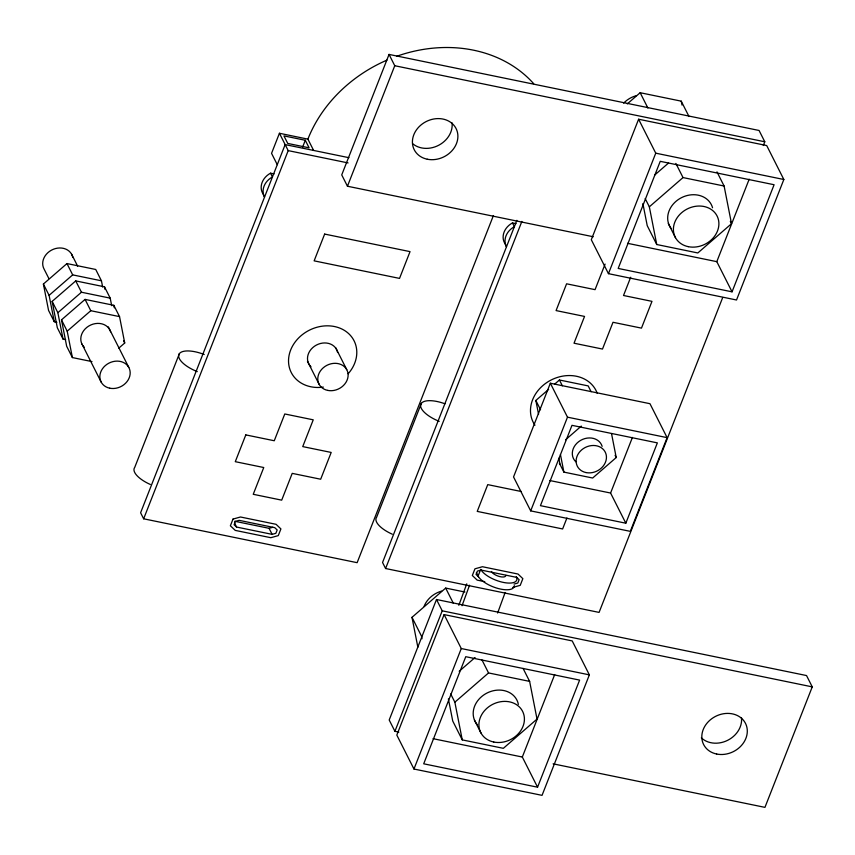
<?xml version="1.0" encoding="UTF-8"?>
<svg xmlns="http://www.w3.org/2000/svg" width="855" height="855" viewBox="0 0 855 855"><rect width="100%" height="100%" fill="white"/><g stroke="black" fill="none" stroke-linecap="round" stroke-linejoin="round"><path stroke-width="1.28" d="M466.755 583.858L458.825 605.297M462.042 605.714L469.545 585.215M497.621 613.035L505.123 592.536M179.4 353.607L134.727 467.407A23.459 9.223 21.4 0 0 150.352 484.475M313.614 150.437L307.896 139.13L279.435 133.273L271.548 153.355L277.266 164.673M493.41 215.578L357.134 562.676L143.651 518.803L288.199 150.619L279.435 133.273M302.67 146.975L305.299 140.273L283.935 135.892L287.75 143.437L309.104 147.829L305.299 140.273M763.323 145.51L764.787 141.78L759.069 130.473L389.046 54.421L341.733 174.912L347.451 186.23L593.263 236.75M347.451 186.23L394.754 65.728L389.046 54.421M421.355 403.336L376.67 517.136A23.459 9.223 21.4 0 0 392.295 534.204M516.869 220.344L382.548 562.494L385.594 568.522L599.077 612.404L722.699 297.529M385.594 568.522L521.871 221.424M553.121 763.836L764.947 807.366L812.25 686.875L806.532 675.557L436.499 599.505L389.196 719.995L394.914 731.314L398.836 732.126M394.914 731.314L442.217 610.823L436.499 599.505M444.119 614.595L396.816 735.086L413.959 769.03L542.049 795.353L589.362 674.862L572.209 640.919L444.119 614.595L461.273 648.539L413.959 769.03M638.61 119.23L591.297 239.721L608.45 273.664L736.529 299.998L783.843 179.497L766.7 145.553L638.61 119.23L655.753 153.173L608.45 273.664M550.342 383.222L513.545 476.94L530.688 510.884L630.317 531.361L667.114 437.642L649.96 403.699L550.342 383.222L567.485 417.165L530.688 510.884M480.734 569.323L478.105 576.014A19.558 7.684 21.4 0 0 498.294 588.539A19.558 7.684 21.4 0 0 514.315 585.643M605.094 264.099L595.059 289.653L566.587 283.807L556.081 310.579L584.542 316.425L574.026 343.208L602.497 349.054L613.003 322.282L641.474 328.128L651.98 301.355L623.519 295.499L630.691 277.244M566.929 518.002L562.622 528.956L477.229 511.397L487.745 484.625L521.39 491.54M625.828 523.207L657.367 442.879L571.974 425.33L540.435 505.658L625.828 523.207L610.588 493.036L632.422 437.418M537.56 787.198L579.615 680.099L465.761 656.693L423.706 763.804L537.56 787.198L522.32 757.028L554.703 674.542M732.051 291.833L774.096 184.733L660.242 161.328L618.186 268.438L732.051 291.833L716.8 261.662L749.194 179.187M56.9 322.271L54.282 321.737L48.564 310.429L43.391 284.042L66.968 263.564L95.728 269.475L101.435 280.793L102.675 287.077M54.282 321.737L49.098 295.349L72.686 274.882L101.435 280.793M65.664 339.627L63.046 339.093L57.328 327.775L52.155 301.388L75.732 280.91L104.492 286.82L110.199 298.139L111.684 305.684M63.046 339.093L57.862 312.706L81.449 292.228L110.199 298.139M91.987 361.601L72.386 357.572L66.669 346.254L61.485 319.866L85.062 299.4L113.822 305.31L119.54 316.617L124.723 343.005L118.824 348.124M72.386 357.572L67.203 331.184L90.78 310.707L119.54 316.617M627.281 103.904L640.16 92.714L681.243 101.157L688.98 116.483M654.673 175.061L668.546 163.016M656.747 244.519L649.34 206.825L683.027 177.573L724.11 186.027L731.517 223.711L697.83 252.962L656.747 244.519L647.224 225.656L642.885 203.565M538.565 414.29L535.85 400.471L548.621 389.378M554.51 384.258L559.427 379.994L588.187 385.904L591.115 391.708M565.593 439.759L581.304 426.1M417.86 647.224L411.992 617.331L445.679 588.08L464.938 592.034M611.539 433.677L616.231 457.543L592.654 478.02L563.894 472.11L559.32 463.057M459.199 671.282L475.059 657.527M462.256 739.885L454.86 702.19L488.547 672.938L529.63 681.382L537.026 719.076L503.349 748.328L462.256 739.885L452.733 721.022L448.394 698.93M234.762 521.261L269.069 528.315L272.809 527.279M272.125 534.354L275.855 533.317L277.17 529.961L274.754 527.663L239.165 520.342L235.435 521.39L234.12 524.735L236.546 527.043L272.125 534.354L269.069 528.315M514.069 584.083L517.809 583.035L519.124 579.69L516.698 577.382L481.119 570.071L477.379 571.108L476.064 574.464L478.49 576.762L476.395 572.615M512.754 587.428L520.225 585.344L522.854 578.653L518.012 574.036L482.434 566.726L474.953 568.81L472.323 575.501L477.176 580.117L484.796 581.678M394.754 65.728L764.787 141.78M655.753 153.173L783.843 179.497M348.936 157.694L285.153 144.591L140.605 512.765L143.651 518.803M288.199 150.619L348.081 162.931M627.527 243.312L716.8 261.662M270.533 173.191L272.435 176.964A16.587 13.958 -26.8 0 0 264.558 197.045L262.645 193.273A16.587 13.958 -26.8 0 1 270.533 173.191L274.092 173.928M512.476 222.92L514.379 226.693A16.587 13.958 -26.8 0 0 506.502 246.774L504.589 243.002A16.587 13.958 -26.8 0 1 512.476 222.92L516.035 223.657M567.485 417.165L667.114 437.642M549.776 480.531L610.588 493.036M442.217 610.823L812.25 686.875M461.273 648.539L589.362 674.862M433.047 738.677L522.32 757.028M716.971 171.876L724.11 186.027M730.32 221.36L731.517 223.711M640.16 92.714L647.898 108.04M675.878 163.433L683.027 177.573M668.3 223.476L675.471 237.679M645.172 198.574L649.34 206.825M615.087 455.288L616.231 457.543M559.427 379.994L562.355 385.797M535.85 400.471L540.542 409.748M523.078 668.418L529.63 681.382M335.598 347.568L346.735 369.617M445.679 588.08L453.417 603.406M481.996 659.975L488.547 672.938M307.447 361.205L319.172 384.419M474.407 720.028L480.991 733.045M411.992 617.331L421.515 636.184L422.028 638.781M450.692 693.939L454.86 702.19M234.505 523.014L236.546 527.043M123.58 340.739L124.723 343.005M71.638 254.266L77.655 266.172M108.339 326.92L128.795 367.415M66.968 263.564L72.686 274.882M75.732 280.91L81.449 292.228M85.062 299.4L90.78 310.707M48.895 278.591L44.075 269.058A15.647 13.167 -26.8 0 1 53.363 249.265A15.647 13.167 -26.8 0 1 72.814 257.505M81.984 344.095L101.232 382.206M43.391 284.042L49.098 295.349M52.155 301.388L57.862 312.706M61.485 319.866L67.203 331.184M681.243 101.157L682.012 105.058M560.442 454.518L563.894 472.11M558.849 458.28L560.078 464.564M113.822 305.31L114.314 307.821M104.492 286.82L104.983 289.343M307.896 139.13A132.963 111.887 -26.8 0 1 386.952 60.128M396.955 56.195A132.963 111.887 -26.8 0 1 533.659 83.662M310.996 366.784A15.647 13.167 -26.8 0 1 316.318 345.11A15.647 13.167 -26.8 0 1 337.618 352.484M323.35 387.091A35.194 29.615 -26.8 0 1 289.418 353.863A35.194 29.615 -26.8 0 1 338.377 327.583A35.194 29.615 -26.8 0 1 348.156 373.774M197.291 371.615A23.459 9.223 21.4 0 1 178.919 354.451A23.459 9.223 21.4 0 1 204.217 354.515M575.8 461.764A15.647 13.167 -26.8 0 1 580.534 440.432A15.647 13.167 -26.8 0 1 602.144 446.353M516.313 576.633A19.558 7.684 21.4 0 1 504.055 582.554A19.558 7.684 21.4 0 1 481.215 570.157M505.893 575.362A7.823 3.078 21.4 0 1 499.48 576.527A7.823 3.078 21.4 0 1 491.411 571.514M424.112 606.302A23.459 19.751 -26.8 0 1 441.608 591.104M623.648 103.145A23.459 19.751 -26.8 0 1 636.099 95.739M534.963 425.213A35.194 29.615 -26.8 0 1 551.015 380.069A35.194 29.615 -26.8 0 1 597.217 393.257M439.235 421.344A23.459 9.223 21.4 0 1 420.788 404.415A23.459 9.223 21.4 0 1 445.006 403.806M741.467 717.687A23.459 19.751 -26.8 0 1 727.68 740.302A23.459 19.751 -26.8 0 1 701.335 737.844M84.292 347.226A15.647 13.167 -26.8 0 1 82.785 345.473M82.176 344.49A15.647 13.167 -26.8 0 1 90.844 324.953A15.647 13.167 -26.8 0 1 110.637 331.815M452.06 122.874A23.459 19.751 -26.8 0 1 438.957 145.126A23.459 19.751 -26.8 0 1 412.912 143.897M477.528 724.901A23.459 19.751 -26.8 0 1 487.104 692.978A23.459 19.751 -26.8 0 1 518.376 704.392M671.175 228.531A23.459 19.751 -26.8 0 1 681.595 197.612A23.459 19.751 -26.8 0 1 712.557 207.765M245.802 434.896L235.285 461.679L263.757 467.525L253.24 494.297L281.701 500.154L292.218 473.371L320.678 479.228L331.195 452.445L302.734 446.599L313.24 419.826L284.779 413.97L274.263 440.752L245.802 434.896M324.644 234.078L314.138 260.85L399.531 278.399L410.037 251.627L324.644 234.078M233.009 519.081L230.38 525.772L235.232 530.389L270.811 537.699L278.281 535.615L280.91 528.924L276.069 524.307L240.479 516.997L233.009 519.081M327.7 390.404A15.647 13.167 -26.8 0 0 347.91 372.855A15.647 13.167 -26.8 0 0 323.254 367.789A15.647 13.167 -26.8 0 0 327.7 390.404M586.028 472.569A15.647 13.167 -26.8 0 0 606.238 455.02A15.647 13.167 -26.8 0 0 581.582 449.954A15.647 13.167 -26.8 0 0 586.028 472.569M493.773 742.033A23.459 19.751 -26.8 0 0 524.094 715.71A23.459 19.751 -26.8 0 0 487.115 708.1A23.459 19.751 -26.8 0 0 493.773 742.033M688.264 246.668A23.459 19.751 -26.8 0 0 718.574 220.344A23.459 19.751 -26.8 0 0 681.595 212.745A23.459 19.751 -26.8 0 0 688.264 246.668M716.672 754.035A23.459 19.751 -26.8 0 0 746.981 727.712A23.459 19.751 -26.8 0 0 710.003 720.113A23.459 19.751 -26.8 0 0 716.672 754.035M109.761 388.202A15.647 13.167 -26.8 0 0 129.971 370.653A15.647 13.167 -26.8 0 0 105.315 365.587A15.647 13.167 -26.8 0 0 109.761 388.202M427.265 159.222A23.459 19.751 -26.8 0 0 457.575 132.899A23.459 19.751 -26.8 0 0 420.607 125.3A23.459 19.751 -26.8 0 0 427.265 159.222"/></g></svg>
